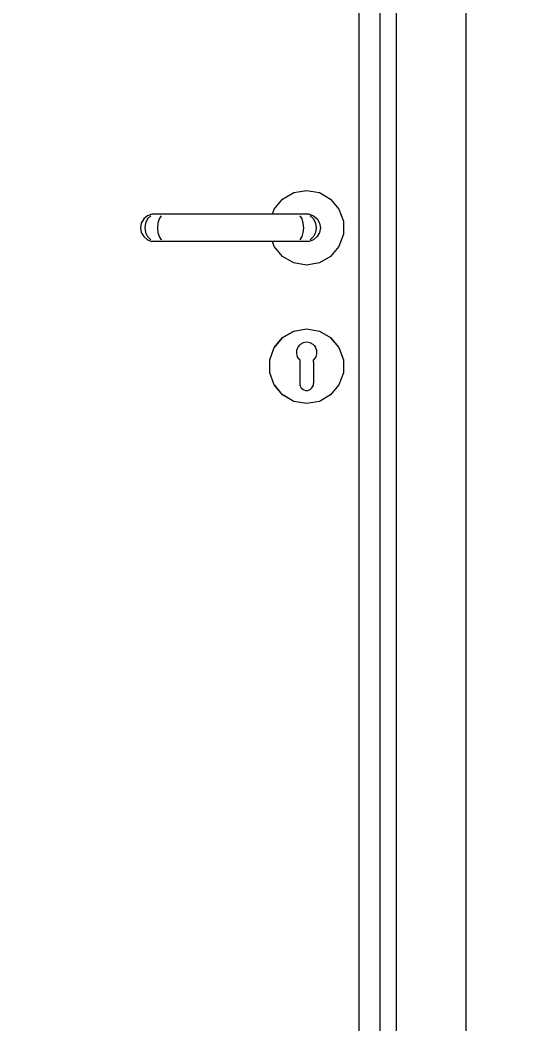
# Model space of a CAD drawing. Header units: millimetres. Extents: x -310 to 171125, y -3027 to 55843.
# Drawn here: x 130200 to 130569, y 47421 to 48146 of the extents above; entities that cross this region are included whole.
import ezdxf

# ---------------------------------------------------------------- set-up
doc = ezdxf.new("R2010")
doc.units = ezdxf.units.MM
doc.header["$MEASUREMENT"] = 0
doc.set_wipeout_variables(frame=1)
doc.linetypes.add('Wipeout_Contour', pattern=[1000, 0, -1000])
doc.layers.add('Dimensioning - General', color=7, linetype='Continuous')
doc.layers.add('Structural - Bearing', color=7, linetype='Continuous')
for name, color, linetype, lineweight, true_color in [('Dimensioning - General_Pen_No__61', 7, 'Continuous', 20, 0x6a6a6a), ('Dimensioning - General_Pen_No__88', 7, 'Continuous', 20, 0xfd4435), ('Structural - Bearing_Pen_No__82', 7, 'Continuous', 20, 0xaaaaaa)]:
    doc.layers.add(name, color=color, linetype=linetype, lineweight=lineweight, true_color=true_color)
doc.layers.get('0').off()
doc.styles.add('GENERATED_STYLE_6', font='calibril.ttf')
doc.dimstyles.new('GENERATED_STYLE__1', dxfattribs={"dimtxt": 195.999997, "dimasz": 106.4, "dimexe": 0.18, "dimexo": 0.0625, "dimgap": 0.09, "dimtad": 1, "dimdec": 0, "dimlfac": 0.1, "dimzin": 0, "dimdsep": 46, "dimtxsty": 'GENERATED_STYLE_6', "dimblk": 'ARROWHEAD_2', "dimblk1": 'ARROWHEAD_2', "dimblk2": 'ARROWHEAD_2', "dimcen": 0.09, "dimse1": 1, "dimse2": 1, "dimclrd": 256, "dimclre": 256, "dimclrt": 256, "dimadec": 0, "dimazin": 0, "dimtfac": 1, "dimtdec": 4, "dimtmove": 0, "dimatfit": 3, "dimfxl": 1, "dimtolj": 1, "dimtzin": 0, "dimarcsym": 0})

# ---------------------------------------------------------------- blocks, each defined once
blk = doc.blocks.new('*D105')
at = {"layer": 'Dimensioning - General_Pen_No__61', "color": 251, "linetype": 'Continuous', "lineweight": 20, "true_color": 0x6a6a6a, "transparency": 16777216}
for p, q in [((134582.88, 49636.02), (134722.88, 49555.19)), ((134757.88, 49595.6), (134547.88, 49595.6)), ((134652.88, 46895.6), (134652.88, 49595.6)), ((134582.88, 46936.02), (134722.88, 46855.19)), ((134757.88, 46895.6), (134547.88, 46895.6))]:
    blk.add_line(p, q, dxfattribs=at)
at = {"layer": 'Dimensioning - General_Pen_No__88', "color": 20, "lineweight": 20, "true_color": 0xfd4435, "transparency": 16777216, "char_height": 196, "attachment_point": 7, "rotation": 90, "style": 'GENERATED_STYLE_6'}
for s, insert in [('\\A1;{\\pql;\\fCalibri Light|b0|i0|c0|p34;20}', (134613.68, 49237.36)), ('\\A1;{\\pql;\\fCalibri Light|b0|i0|c0|p34;270}', (134613.68, 48007.27))]:
    blk.add_mtext(s, dxfattribs=dict(at, insert=insert))
blk = doc.blocks.new('ARROWHEAD_2')
at = {"color": 0, "linetype": 'Continuous', "lineweight": 0}
for p, q in [((-0.3781, -0.655), (0.3781, 0.655)), ((0, 0), (-1, 0))]:
    blk.add_line(p, q, dxfattribs=at)
blk = doc.blocks.new('*D148')
at = {"layer": 'Dimensioning - General_Pen_No__61', "color": 251, "linetype": 'Continuous', "lineweight": 20, "true_color": 0x6a6a6a, "transparency": 16777216}
for p, q in [((135132.88, 49636.02), (135272.88, 49555.19)), ((135307.88, 49595.6), (135097.88, 49595.6)), ((135202.88, 46895.6), (135202.88, 49595.6)), ((135132.88, 46936.02), (135272.88, 46855.19)), ((135307.88, 46895.6), (135097.88, 46895.6))]:
    blk.add_line(p, q, dxfattribs=at)
at = {"layer": 'Dimensioning - General_Pen_No__88', "color": 20, "lineweight": 20, "true_color": 0xfd4435, "transparency": 16777216, "char_height": 196, "attachment_point": 7, "rotation": 90, "style": 'GENERATED_STYLE_6'}
for s, insert in [('\\A1;{\\pql;\\fCalibri Light|b0|i0|c0|p34;20}', (135163.68, 49237.36)), ('\\A1;{\\pql;\\fCalibri Light|b0|i0|c0|p34;270}', (135163.68, 48007.27))]:
    blk.add_mtext(s, dxfattribs=dict(at, insert=insert))
blk = doc.blocks.new('*D166')
at = {"layer": 'Dimensioning - General_Pen_No__61', "color": 251, "linetype": 'Continuous', "lineweight": 20, "true_color": 0x6a6a6a, "transparency": 16777216}
for p, q in [((135682.88, 49836.02), (135822.88, 49755.19)), ((135857.88, 49795.6), (135647.88, 49795.6)), ((135752.88, 46895.6), (135752.88, 49795.6)), ((135682.88, 46936.02), (135822.88, 46855.19)), ((135857.88, 46895.6), (135647.88, 46895.6))]:
    blk.add_line(p, q, dxfattribs=at)
at = {"layer": 'Dimensioning - General_Pen_No__88', "color": 20, "lineweight": 20, "true_color": 0xfd4435, "transparency": 16777216, "insert": (135713.68, 48107.27), "char_height": 196, "attachment_point": 7, "rotation": 90, "style": 'GENERATED_STYLE_6'}
blk.add_mtext('\\A1;{\\pql;\\fCalibri Light|b0|i0|c0|p34;290}', dxfattribs=at)

msp = doc.modelspace()

# ---------------------------------------------------------------- wipeouts: each hides what was drawn before it
at = {"color": 254, "linetype": 'Wipeout_Contour', "lineweight": 0, "ltscale": 556127.347536}
msp.add_wipeout([(130460.21, 46995.6), (130472.21, 46995.6), (130472.21, 49082.6), (130460.21, 49070.6)], dxfattribs=at).dxf.layer = 'Structural - Bearing'
at = {"color": 254, "linetype": 'Wipeout_Contour', "lineweight": 0, "ltscale": 3751951.3194798}
msp.add_wipeout([(130408.94, 47985.76), (130382.5, 47985.76), (130383.83, 47982.1), (130389.85, 47974.92), (130397.97, 47970.23), (130407.21, 47968.6), (130416.44, 47970.23), (130424.56, 47974.92), (130430.59, 47982.1), (130433.8, 47990.92), (130433.8, 48000.29), (130430.59, 48009.1), (130424.56, 48016.29), (130416.44, 48020.98), (130407.21, 48022.6), (130397.97, 48020.98), (130389.85, 48016.29), (130383.83, 48009.1), (130382.5, 48005.45), (130408.94, 48005.45), (130412.21, 48004.26), (130414.87, 48002.03), (130416.6, 47999.02), (130417.21, 47995.6), (130416.6, 47992.18), (130414.87, 47989.18), (130412.21, 47986.94)], dxfattribs=at).dxf.layer = 'Structural - Bearing'
at = {"color": 254, "linetype": 'Wipeout_Contour', "lineweight": 0, "ltscale": 972448.972772}
msp.add_wipeout([(130389.92, 47916.21), (130399.84, 47904.39), (130399.82, 47904.44), (130399.88, 47907), (130400.79, 47909.39), (130401.78, 47910.53), (130398.01, 47920.88)], dxfattribs=at).dxf.layer = 'Structural - Bearing'
at = {"color": 254, "linetype": 'Wipeout_Contour', "lineweight": 0, "ltscale": 694556.08093}
msp.add_wipeout([(130402.21, 47889.65), (130389.92, 47875), (130398.01, 47870.33), (130402.35, 47882.27), (130402.21, 47883.1)], dxfattribs=at).dxf.layer = 'Structural - Bearing'

# ---------------------------------------------------------------- next in the draw order: linework, layer by layer
at = {"layer": 'Structural - Bearing_Pen_No__82', "color": 253, "linetype": 'Continuous', "lineweight": 20, "true_color": 0xaaaaaa}
for p, q in [((130389.85, 48016.29), (130397.97, 48020.98)), ((130397.97, 48020.98), (130407.21, 48022.6)), ((130407.21, 48022.6), (130416.44, 48020.98)), ((130416.44, 48020.98), (130424.56, 48016.29)), ((130383.83, 48009.1), (130389.85, 48016.29)), ((130424.56, 48016.29), (130430.59, 48009.1)), ((130430.59, 48009.1), (130433.8, 48000.29)), ((130433.8, 48000.29), (130433.8, 47990.92)), ((130433.8, 47990.92), (130430.59, 47982.1)), ((130389.85, 47974.92), (130383.83, 47982.1)), ((130430.59, 47982.1), (130424.56, 47974.92)), ((130397.97, 47970.23), (130389.85, 47974.92)), ((130424.56, 47974.92), (130416.44, 47970.23)), ((130407.21, 47968.6), (130397.97, 47970.23)), ((130416.44, 47970.23), (130407.21, 47968.6))]:
    msp.add_line(p, q, dxfattribs=at)

# ---------------------------------------------------------------- next in the draw order: wipeouts: each hides what was drawn before it
at = {"color": 254, "linetype": 'Wipeout_Contour', "lineweight": 0, "ltscale": 556265.536443}
msp.add_wipeout([(130522.21, 46995.6), (130522.21, 49132.6), (130472.21, 49082.6), (130472.21, 46995.6)], dxfattribs=at).dxf.layer = 'Structural - Bearing'
at = {"color": 254, "linetype": 'Wipeout_Contour', "lineweight": 0, "ltscale": 556061.890613}
msp.add_wipeout([(130445.21, 49055.6), (130445.21, 46995.6), (130460.21, 46995.6), (130460.21, 49055.6)], dxfattribs=at).dxf.layer = 'Structural - Bearing'
at = {"color": 254, "linetype": 'Wipeout_Contour', "lineweight": 0, "ltscale": 555857.267359}
msp.add_wipeout([(130408.94, 48005.45), (130406.76, 48005.45), (130409.68, 48004.26), (130412.21, 48004.26)], dxfattribs=at).dxf.layer = 'Structural - Bearing'
at = {"color": 254, "linetype": 'Wipeout_Contour', "lineweight": 0, "ltscale": 555864.610796}
msp.add_wipeout([(130414.16, 47995.6), (130413.62, 47992.18), (130416.6, 47992.18), (130417.21, 47995.6)], dxfattribs=at).dxf.layer = 'Structural - Bearing'
at = {"color": 254, "linetype": 'Wipeout_Contour', "lineweight": 0, "ltscale": 833504.862196}
msp.add_wipeout([(130389.92, 47916.21), (130383.91, 47909.05), (130402.21, 47898.49), (130402.21, 47900), (130400.63, 47902.02), (130399.84, 47904.39)], dxfattribs=at).dxf.layer = 'Structural - Bearing'
at = {"color": 254, "linetype": 'Wipeout_Contour', "lineweight": 0, "ltscale": 555635.66974}
msp.add_wipeout([(130402.21, 47892.72), (130383.91, 47882.15), (130389.92, 47875), (130402.21, 47889.65)], dxfattribs=at).dxf.layer = 'Structural - Bearing'

# ---------------------------------------------------------------- next in the draw order: linework, layer by layer
at = {"layer": 'Structural - Bearing_Pen_No__82', "color": 253, "linetype": 'Continuous', "lineweight": 20, "true_color": 0xaaaaaa}
for p, q in [((130522.21, 49132.6), (130522.21, 46995.6)), ((130472.21, 46995.6), (130472.21, 49082.6)), ((130460.21, 46995.6), (130460.21, 49070.6)), ((130445.21, 46995.6), (130445.21, 49055.6))]:
    msp.add_line(p, q, dxfattribs=at)

# ---------------------------------------------------------------- next in the draw order: wipeouts: each hides what was drawn before it
at = {"color": 254, "linetype": 'Wipeout_Contour', "lineweight": 0, "ltscale": 555865.439737}
msp.add_wipeout([(130412.21, 48004.26), (130409.68, 48004.26), (130412.07, 48002.03), (130414.87, 48002.03)], dxfattribs=at).dxf.layer = 'Structural - Bearing'
at = {"color": 254, "linetype": 'Wipeout_Contour', "lineweight": 0, "ltscale": 555856.027658}
msp.add_wipeout([(130413.62, 47992.18), (130412.07, 47989.18), (130414.87, 47989.18), (130416.6, 47992.18)], dxfattribs=at).dxf.layer = 'Structural - Bearing'
at = {"color": 254, "linetype": 'Wipeout_Contour', "lineweight": 0, "ltscale": 555680.049492}
msp.add_wipeout([(130389.85, 47916.29), (130389.92, 47916.21), (130398.01, 47920.88), (130397.97, 47920.98)], dxfattribs=at).dxf.layer = 'Structural - Bearing'

# ---------------------------------------------------------------- next in the draw order: wipeouts: each hides what was drawn before it
at = {"color": 254, "linetype": 'Wipeout_Contour', "lineweight": 0, "ltscale": 555869.63289}
msp.add_wipeout([(130412.07, 48002.03), (130413.62, 47999.02), (130416.6, 47999.02), (130414.87, 48002.03)], dxfattribs=at).dxf.layer = 'Structural - Bearing'
at = {"color": 254, "linetype": 'Wipeout_Contour', "lineweight": 0, "ltscale": 555844.595028}
msp.add_wipeout([(130412.07, 47989.18), (130409.68, 47986.94), (130412.21, 47986.94), (130414.87, 47989.18)], dxfattribs=at).dxf.layer = 'Structural - Bearing'
at = {"color": 254, "linetype": 'Wipeout_Contour', "lineweight": 0, "ltscale": 833566.314408}
msp.add_wipeout([(130402.46, 47911.33), (130404.69, 47912.59), (130407.21, 47913.03), (130407.21, 47922.5), (130398.01, 47920.88), (130401.78, 47910.53)], dxfattribs=at).dxf.layer = 'Structural - Bearing'

# ---------------------------------------------------------------- next in the draw order: wipeouts: each hides what was drawn before it
at = {"color": 254, "linetype": 'Wipeout_Contour', "lineweight": 0, "ltscale": 555840.211245}
msp.add_wipeout([(130406.76, 48005.45), (130400.61, 48005.45), (130402.3, 48004.26), (130409.68, 48004.26)], dxfattribs=at).dxf.layer = 'Structural - Bearing'
at = {"color": 254, "linetype": 'Wipeout_Contour', "lineweight": 0, "ltscale": 555869.335809}
msp.add_wipeout([(130413.62, 47999.02), (130414.16, 47995.6), (130417.21, 47995.6), (130416.6, 47999.02)], dxfattribs=at).dxf.layer = 'Structural - Bearing'
at = {"color": 254, "linetype": 'Wipeout_Contour', "lineweight": 0, "ltscale": 555831.697068}
msp.add_wipeout([(130412.21, 47986.94), (130409.68, 47986.94), (130406.76, 47985.76), (130408.94, 47985.76)], dxfattribs=at).dxf.layer = 'Structural - Bearing'
at = {"color": 254, "linetype": 'Wipeout_Contour', "lineweight": 0, "ltscale": 555716.919115}
msp.add_wipeout([(130407.21, 47922.6), (130397.97, 47920.98), (130398.01, 47920.88), (130407.21, 47922.5)], dxfattribs=at).dxf.layer = 'Structural - Bearing'
at = {"color": 254, "linetype": 'Wipeout_Contour', "lineweight": 0, "ltscale": 555649.275744}
msp.add_wipeout([(130380.72, 47900.28), (130402.21, 47896.49), (130402.21, 47898.49), (130383.91, 47909.05)], dxfattribs=at).dxf.layer = 'Structural - Bearing'

# ---------------------------------------------------------------- next in the draw order: wipeouts: each hides what was drawn before it
at = {"color": 254, "linetype": 'Wipeout_Contour', "lineweight": 0, "ltscale": 555845.679174}
msp.add_wipeout([(130402.3, 48004.26), (130403.67, 48002.03), (130412.07, 48002.03), (130409.68, 48004.26)], dxfattribs=at).dxf.layer = 'Structural - Bearing'
at = {"color": 254, "linetype": 'Wipeout_Contour', "lineweight": 0, "ltscale": 555841.759242}
msp.add_wipeout([(130414.16, 47995.6), (130404.88, 47995.6), (130404.57, 47992.18), (130413.62, 47992.18)], dxfattribs=at).dxf.layer = 'Structural - Bearing'
at = {"color": 254, "linetype": 'Wipeout_Contour', "lineweight": 0, "ltscale": 833608.589759}
msp.add_wipeout([(130409.73, 47912.59), (130411.95, 47911.33), (130412.64, 47910.53), (130416.41, 47920.88), (130407.21, 47922.5), (130407.21, 47913.03)], dxfattribs=at).dxf.layer = 'Structural - Bearing'
at = {"color": 254, "linetype": 'Wipeout_Contour', "lineweight": 0, "ltscale": 555645.364468}
msp.add_wipeout([(130383.83, 47909.1), (130383.91, 47909.05), (130389.92, 47916.21), (130389.85, 47916.29)], dxfattribs=at).dxf.layer = 'Structural - Bearing'
at = {"color": 254, "linetype": 'Wipeout_Contour', "lineweight": 0, "ltscale": 555634.552025}
msp.add_wipeout([(130380.72, 47890.93), (130383.91, 47882.15), (130402.21, 47892.72), (130402.21, 47894.72)], dxfattribs=at).dxf.layer = 'Structural - Bearing'

# ---------------------------------------------------------------- next in the draw order: wipeouts: each hides what was drawn before it
at = {"color": 254, "linetype": 'Wipeout_Contour', "lineweight": 0, "ltscale": 555847.859674}
msp.add_wipeout([(130412.07, 48002.03), (130403.67, 48002.03), (130404.57, 47999.02), (130413.62, 47999.02)], dxfattribs=at).dxf.layer = 'Structural - Bearing'
at = {"color": 254, "linetype": 'Wipeout_Contour', "lineweight": 0, "ltscale": 555834.253914}
msp.add_wipeout([(130413.62, 47992.18), (130404.57, 47992.18), (130403.67, 47989.18), (130412.07, 47989.18)], dxfattribs=at).dxf.layer = 'Structural - Bearing'
at = {"color": 254, "linetype": 'Wipeout_Contour', "lineweight": 0, "ltscale": 555751.533212}
msp.add_wipeout([(130407.21, 47922.6), (130407.21, 47922.5), (130416.41, 47920.88), (130416.44, 47920.98)], dxfattribs=at).dxf.layer = 'Structural - Bearing'
at = {"color": 254, "linetype": 'Wipeout_Contour', "lineweight": 0, "ltscale": 555639.053624}
msp.add_wipeout([(130380.72, 47890.93), (130402.21, 47894.72), (130402.21, 47896.49), (130380.72, 47900.28)], dxfattribs=at).dxf.layer = 'Structural - Bearing'
at = {"color": 254, "linetype": 'Wipeout_Contour', "lineweight": 0, "ltscale": 1111320.522239718}
msp.add_wipeout([(130402.51, 47881.39), (130402.35, 47882.27), (130398.01, 47870.33), (130407.21, 47868.7), (130407.21, 47878.18), (130406.34, 47878.18), (130404.71, 47878.77), (130403.38, 47879.89)], dxfattribs=at).dxf.layer = 'Structural - Bearing'

# ---------------------------------------------------------------- next in the draw order: linework, layer by layer
at = {"layer": 'Structural - Bearing_Pen_No__82', "color": 253, "linetype": 'Continuous', "lineweight": 20, "true_color": 0xaaaaaa}
for p, q in [((130408.94, 48005.45), (130412.21, 48004.26)), ((130397.97, 47920.98), (130407.21, 47922.6))]:
    msp.add_line(p, q, dxfattribs=at)

# ---------------------------------------------------------------- next in the draw order: wipeouts: each hides what was drawn before it
at = {"color": 254, "linetype": 'Wipeout_Contour', "lineweight": 0, "ltscale": 555810.986465}
msp.add_wipeout([(130400.61, 48005.45), (130392.44, 48005.45), (130392.87, 48004.26), (130402.3, 48004.26)], dxfattribs=at).dxf.layer = 'Structural - Bearing'
at = {"color": 254, "linetype": 'Wipeout_Contour', "lineweight": 0, "ltscale": 555846.484448}
msp.add_wipeout([(130413.62, 47999.02), (130404.57, 47999.02), (130404.88, 47995.6), (130414.16, 47995.6)], dxfattribs=at).dxf.layer = 'Structural - Bearing'
at = {"color": 254, "linetype": 'Wipeout_Contour', "lineweight": 0, "ltscale": 555824.833729}
msp.add_wipeout([(130403.67, 47989.18), (130402.3, 47986.94), (130409.68, 47986.94), (130412.07, 47989.18)], dxfattribs=at).dxf.layer = 'Structural - Bearing'
at = {"color": 254, "linetype": 'Wipeout_Contour', "lineweight": 0, "ltscale": 972565.442105}
msp.add_wipeout([(130413.62, 47909.39), (130414.54, 47907), (130414.6, 47904.44), (130414.58, 47904.39), (130424.5, 47916.21), (130416.41, 47920.88), (130412.64, 47910.53)], dxfattribs=at).dxf.layer = 'Structural - Bearing'
at = {"color": 254, "linetype": 'Wipeout_Contour', "lineweight": 0, "ltscale": 555617.048313}
msp.add_wipeout([(130380.62, 47900.29), (130380.72, 47900.28), (130383.91, 47909.05), (130383.83, 47909.1)], dxfattribs=at).dxf.layer = 'Structural - Bearing'
at = {"color": 254, "linetype": 'Wipeout_Contour', "lineweight": 0, "ltscale": 1111371.457393459}
msp.add_wipeout([(130408.08, 47878.18), (130407.21, 47878.18), (130407.21, 47868.7), (130416.41, 47870.33), (130412.06, 47882.27), (130411.91, 47881.39), (130411.04, 47879.89), (130409.71, 47878.77)], dxfattribs=at).dxf.layer = 'Structural - Bearing'
at = {"color": 254, "linetype": 'Wipeout_Contour', "lineweight": 0, "ltscale": 555616.652584}
msp.add_wipeout([(130397.97, 47870.23), (130398.01, 47870.33), (130389.92, 47875), (130389.85, 47874.92)], dxfattribs=at).dxf.layer = 'Structural - Bearing'

# ---------------------------------------------------------------- next in the draw order: linework, layer by layer
at = {"layer": 'Structural - Bearing_Pen_No__82', "color": 253, "linetype": 'Continuous', "lineweight": 20, "true_color": 0xaaaaaa}
for p, q in [((130409.68, 48004.26), (130412.07, 48002.03)), ((130412.21, 48004.26), (130414.87, 48002.03)), ((130412.07, 48002.03), (130413.62, 47999.02)), ((130413.62, 47999.02), (130414.16, 47995.6)), ((130414.16, 47995.6), (130413.62, 47992.18)), ((130414.87, 48002.03), (130416.6, 47999.02)), ((130416.6, 47999.02), (130417.21, 47995.6)), ((130417.21, 47995.6), (130416.6, 47992.18)), ((130416.6, 47992.18), (130414.87, 47989.18)), ((130383.83, 47909.1), (130389.85, 47916.29))]:
    msp.add_line(p, q, dxfattribs=at)

# ---------------------------------------------------------------- next in the draw order: wipeouts: each hides what was drawn before it
at = {"color": 254, "linetype": 'Wipeout_Contour', "lineweight": 0, "ltscale": 555812.202132}
msp.add_wipeout([(130392.87, 48004.26), (130393.22, 48002.03), (130403.67, 48002.03), (130402.3, 48004.26)], dxfattribs=at).dxf.layer = 'Structural - Bearing'
at = {"color": 254, "linetype": 'Wipeout_Contour', "lineweight": 0, "ltscale": 555803.450081}
msp.add_wipeout([(130393.52, 47995.6), (130393.45, 47992.18), (130404.57, 47992.18), (130404.88, 47995.6)], dxfattribs=at).dxf.layer = 'Structural - Bearing'
at = {"color": 254, "linetype": 'Wipeout_Contour', "lineweight": 0, "ltscale": 555814.640173}
msp.add_wipeout([(130402.3, 47986.94), (130400.61, 47985.76), (130406.76, 47985.76), (130409.68, 47986.94)], dxfattribs=at).dxf.layer = 'Structural - Bearing'
at = {"color": 254, "linetype": 'Wipeout_Contour', "lineweight": 0, "ltscale": 555779.704467}
msp.add_wipeout([(130416.44, 47920.98), (130416.41, 47920.88), (130424.5, 47916.21), (130424.56, 47916.29)], dxfattribs=at).dxf.layer = 'Structural - Bearing'
at = {"color": 254, "linetype": 'Wipeout_Contour', "lineweight": 0, "ltscale": 694635.819152}
msp.add_wipeout([(130424.5, 47875), (130412.21, 47889.65), (130412.21, 47883.1), (130412.06, 47882.27), (130416.41, 47870.33)], dxfattribs=at).dxf.layer = 'Structural - Bearing'
at = {"color": 254, "linetype": 'Wipeout_Contour', "lineweight": 0, "ltscale": 555598.308053}
msp.add_wipeout([(130389.85, 47874.92), (130389.92, 47875), (130383.91, 47882.15), (130383.83, 47882.1)], dxfattribs=at).dxf.layer = 'Structural - Bearing'
at = {"color": 254, "linetype": 'Wipeout_Contour', "lineweight": 0, "ltscale": 555644.830485}
msp.add_wipeout([(130397.97, 47870.23), (130407.21, 47868.6), (130407.21, 47868.7), (130398.01, 47870.33)], dxfattribs=at).dxf.layer = 'Structural - Bearing'

# ---------------------------------------------------------------- next in the draw order: linework, layer by layer
at = {"layer": 'Structural - Bearing_Pen_No__82', "color": 253, "linetype": 'Continuous', "lineweight": 20, "true_color": 0xaaaaaa}
for p, q in [((130412.07, 47989.18), (130409.68, 47986.94)), ((130413.62, 47992.18), (130412.07, 47989.18)), ((130414.87, 47989.18), (130412.21, 47986.94)), ((130412.21, 47986.94), (130408.94, 47985.76)), ((130407.21, 47922.6), (130416.44, 47920.98))]:
    msp.add_line(p, q, dxfattribs=at)

# ---------------------------------------------------------------- next in the draw order: wipeouts: each hides what was drawn before it
at = {"color": 254, "linetype": 'Wipeout_Contour', "lineweight": 0, "ltscale": 555811.227134}
msp.add_wipeout([(130403.67, 48002.03), (130393.22, 48002.03), (130393.45, 47999.02), (130404.57, 47999.02)], dxfattribs=at).dxf.layer = 'Structural - Bearing'
at = {"color": 254, "linetype": 'Wipeout_Contour', "lineweight": 0, "ltscale": 555797.620486}
msp.add_wipeout([(130393.22, 47989.18), (130403.67, 47989.18), (130404.57, 47992.18), (130393.45, 47992.18)], dxfattribs=at).dxf.layer = 'Structural - Bearing'
at = {"color": 254, "linetype": 'Wipeout_Contour', "lineweight": 0, "ltscale": 833628.108261}
msp.add_wipeout([(130413.79, 47902.02), (130412.21, 47900), (130412.21, 47898.49), (130430.5, 47909.05), (130424.5, 47916.21), (130414.58, 47904.39)], dxfattribs=at).dxf.layer = 'Structural - Bearing'
at = {"color": 254, "linetype": 'Wipeout_Contour', "lineweight": 0, "ltscale": 555592.01056}
msp.add_wipeout([(130383.83, 47882.1), (130383.91, 47882.15), (130380.72, 47890.93), (130380.62, 47890.92)], dxfattribs=at).dxf.layer = 'Structural - Bearing'
at = {"color": 254, "linetype": 'Wipeout_Contour', "lineweight": 0, "ltscale": 555679.448915}
msp.add_wipeout([(130416.44, 47870.23), (130416.41, 47870.33), (130407.21, 47868.7), (130407.21, 47868.6)], dxfattribs=at).dxf.layer = 'Structural - Bearing'

# ---------------------------------------------------------------- next in the draw order: linework, layer by layer
at = {"layer": 'Structural - Bearing_Pen_No__82', "color": 253, "linetype": 'Continuous', "lineweight": 20, "true_color": 0xaaaaaa}
for p, q in [((130406.76, 48005.45), (130400.61, 48005.45)), ((130408.94, 48005.45), (130406.76, 48005.45)), ((130389.85, 47874.92), (130383.83, 47882.1)), ((130407.21, 47868.6), (130397.97, 47870.23))]:
    msp.add_line(p, q, dxfattribs=at)

# ---------------------------------------------------------------- next in the draw order: wipeouts: each hides what was drawn before it
at = {"color": 254, "linetype": 'Wipeout_Contour', "lineweight": 0, "ltscale": 555642.543208}
msp.add_wipeout([(130392.44, 48005.45), (130311.98, 48005.45), (130311.55, 48004.26), (130392.87, 48004.26)], dxfattribs=at).dxf.layer = 'Structural - Bearing'
at = {"color": 254, "linetype": 'Wipeout_Contour', "lineweight": 0, "ltscale": 555808.175608}
msp.add_wipeout([(130393.45, 47999.02), (130393.52, 47995.6), (130404.88, 47995.6), (130404.57, 47999.02)], dxfattribs=at).dxf.layer = 'Structural - Bearing'
at = {"color": 254, "linetype": 'Wipeout_Contour', "lineweight": 0, "ltscale": 555791.355441}
msp.add_wipeout([(130392.87, 47986.94), (130402.3, 47986.94), (130403.67, 47989.18), (130393.22, 47989.18)], dxfattribs=at).dxf.layer = 'Structural - Bearing'
at = {"color": 254, "linetype": 'Wipeout_Contour', "lineweight": 0, "ltscale": 555798.043198}
msp.add_wipeout([(130424.56, 47916.29), (130424.5, 47916.21), (130430.5, 47909.05), (130430.59, 47909.1)], dxfattribs=at).dxf.layer = 'Structural - Bearing'
at = {"color": 254, "linetype": 'Wipeout_Contour', "lineweight": 0, "ltscale": 555598.522079}
msp.add_wipeout([(130380.62, 47890.92), (130380.72, 47890.93), (130380.72, 47900.28), (130380.62, 47900.29)], dxfattribs=at).dxf.layer = 'Structural - Bearing'

# ---------------------------------------------------------------- next in the draw order: linework, layer by layer
at = {"layer": 'Structural - Bearing_Pen_No__82', "color": 253, "linetype": 'Continuous', "lineweight": 20, "true_color": 0xaaaaaa}
for p, q in [((130402.3, 48004.26), (130403.67, 48002.03)), ((130403.67, 48002.03), (130404.57, 47999.02)), ((130404.57, 47999.02), (130404.88, 47995.6)), ((130404.88, 47995.6), (130404.57, 47992.18)), ((130408.94, 47985.76), (130406.76, 47985.76)), ((130380.62, 47900.29), (130383.83, 47909.1)), ((130380.62, 47890.92), (130380.62, 47900.29)), ((130383.83, 47882.1), (130380.62, 47890.92))]:
    msp.add_line(p, q, dxfattribs=at)

# ---------------------------------------------------------------- next in the draw order: wipeouts: each hides what was drawn before it
at = {"color": 254, "linetype": 'Wipeout_Contour', "lineweight": 0, "ltscale": 555640.179394}
msp.add_wipeout([(130392.87, 48004.26), (130311.55, 48004.26), (130311.2, 48002.03), (130393.22, 48002.03)], dxfattribs=at).dxf.layer = 'Structural - Bearing'
at = {"color": 254, "linetype": 'Wipeout_Contour', "lineweight": 0, "ltscale": 555627.388708}
msp.add_wipeout([(130393.52, 47995.6), (130310.89, 47995.6), (130310.97, 47992.18), (130393.45, 47992.18)], dxfattribs=at).dxf.layer = 'Structural - Bearing'
at = {"color": 254, "linetype": 'Wipeout_Contour', "lineweight": 0, "ltscale": 555785.414054}
msp.add_wipeout([(130392.44, 47985.76), (130400.61, 47985.76), (130402.3, 47986.94), (130392.87, 47986.94)], dxfattribs=at).dxf.layer = 'Structural - Bearing'
at = {"color": 254, "linetype": 'Wipeout_Contour', "lineweight": 0, "ltscale": 555761.796586}
msp.add_wipeout([(130412.21, 47898.49), (130412.21, 47896.49), (130433.7, 47900.28), (130430.5, 47909.05)], dxfattribs=at).dxf.layer = 'Structural - Bearing'

# ---------------------------------------------------------------- next in the draw order: linework, layer by layer
at = {"layer": 'Structural - Bearing_Pen_No__82', "color": 253, "linetype": 'Continuous', "lineweight": 20, "true_color": 0xaaaaaa}
for p, q in [((130403.67, 47989.18), (130402.3, 47986.94)), ((130404.57, 47992.18), (130403.67, 47989.18)), ((130406.76, 47985.76), (130400.61, 47985.76))]:
    msp.add_line(p, q, dxfattribs=at)

# ---------------------------------------------------------------- next in the draw order: wipeouts: each hides what was drawn before it
at = {"color": 254, "linetype": 'Wipeout_Contour', "lineweight": 0, "ltscale": 555636.557921}
msp.add_wipeout([(130393.22, 48002.03), (130311.2, 48002.03), (130310.97, 47999.02), (130393.45, 47999.02)], dxfattribs=at).dxf.layer = 'Structural - Bearing'
at = {"color": 254, "linetype": 'Wipeout_Contour', "lineweight": 0, "ltscale": 555622.947002}
msp.add_wipeout([(130393.45, 47992.18), (130310.97, 47992.18), (130311.2, 47989.18), (130393.22, 47989.18)], dxfattribs=at).dxf.layer = 'Structural - Bearing'
at = {"color": 254, "linetype": 'Wipeout_Contour', "lineweight": 0, "ltscale": 555804.33843}
msp.add_wipeout([(130430.59, 47909.1), (130430.5, 47909.05), (130433.7, 47900.28), (130433.8, 47900.29)], dxfattribs=at).dxf.layer = 'Structural - Bearing'

# ---------------------------------------------------------------- next in the draw order: linework, layer by layer
at = {"layer": 'Structural - Bearing_Pen_No__82', "color": 253, "linetype": 'Continuous', "lineweight": 20, "true_color": 0xaaaaaa}
for p, q in [((130382.5, 48005.45), (130383.83, 48009.1)), ((130400.61, 48005.45), (130392.44, 48005.45)), ((130424.56, 47916.29), (130430.59, 47909.1))]:
    msp.add_line(p, q, dxfattribs=at)

# ---------------------------------------------------------------- next in the draw order: wipeouts: each hides what was drawn before it
at = {"color": 254, "linetype": 'Wipeout_Contour', "lineweight": 0, "ltscale": 555474.101648}
msp.add_wipeout([(130311.98, 48005.45), (130303.81, 48005.45), (130302.12, 48004.26), (130311.55, 48004.26)], dxfattribs=at).dxf.layer = 'Structural - Bearing'
at = {"color": 254, "linetype": 'Wipeout_Contour', "lineweight": 0, "ltscale": 555632.115731}
msp.add_wipeout([(130393.45, 47999.02), (130310.97, 47999.02), (130310.89, 47995.6), (130393.52, 47995.6)], dxfattribs=at).dxf.layer = 'Structural - Bearing'
at = {"color": 254, "linetype": 'Wipeout_Contour', "lineweight": 0, "ltscale": 555619.326256}
msp.add_wipeout([(130393.22, 47989.18), (130311.2, 47989.18), (130311.55, 47986.94), (130392.87, 47986.94)], dxfattribs=at).dxf.layer = 'Structural - Bearing'
at = {"color": 254, "linetype": 'Wipeout_Contour', "lineweight": 0, "ltscale": 555757.296142}
msp.add_wipeout([(130412.21, 47896.49), (130412.21, 47894.72), (130433.7, 47890.93), (130433.7, 47900.28)], dxfattribs=at).dxf.layer = 'Structural - Bearing'

# ---------------------------------------------------------------- next in the draw order: wipeouts: each hides what was drawn before it
at = {"color": 254, "linetype": 'Wipeout_Contour', "lineweight": 0, "ltscale": 555468.158532}
msp.add_wipeout([(130311.55, 48004.26), (130302.12, 48004.26), (130300.74, 48002.03), (130311.2, 48002.03)], dxfattribs=at).dxf.layer = 'Structural - Bearing'
at = {"color": 254, "linetype": 'Wipeout_Contour', "lineweight": 0, "ltscale": 555451.32952}
msp.add_wipeout([(130310.89, 47995.6), (130299.53, 47995.6), (130299.84, 47992.18), (130310.97, 47992.18)], dxfattribs=at).dxf.layer = 'Structural - Bearing'
at = {"color": 254, "linetype": 'Wipeout_Contour', "lineweight": 0, "ltscale": 555616.963048}
msp.add_wipeout([(130392.87, 47986.94), (130311.55, 47986.94), (130311.98, 47985.76), (130392.44, 47985.76)], dxfattribs=at).dxf.layer = 'Structural - Bearing'
at = {"color": 254, "linetype": 'Wipeout_Contour', "lineweight": 0, "ltscale": 555747.077036}
msp.add_wipeout([(130412.21, 47894.72), (130412.21, 47892.72), (130430.5, 47882.15), (130433.7, 47890.93)], dxfattribs=at).dxf.layer = 'Structural - Bearing'

# ---------------------------------------------------------------- next in the draw order: linework, layer by layer
at = {"layer": 'Structural - Bearing_Pen_No__82', "color": 253, "linetype": 'Continuous', "lineweight": 20, "true_color": 0xaaaaaa}
for p, q in [((130383.83, 47982.1), (130382.5, 47985.76)), ((130400.61, 47985.76), (130392.44, 47985.76))]:
    msp.add_line(p, q, dxfattribs=at)

# ---------------------------------------------------------------- next in the draw order: wipeouts: each hides what was drawn before it
at = {"color": 254, "linetype": 'Wipeout_Contour', "lineweight": 0, "ltscale": 555461.890776}
msp.add_wipeout([(130311.2, 48002.03), (130300.74, 48002.03), (130299.84, 47999.02), (130310.97, 47999.02)], dxfattribs=at).dxf.layer = 'Structural - Bearing'
at = {"color": 254, "linetype": 'Wipeout_Contour', "lineweight": 0, "ltscale": 555448.275586}
msp.add_wipeout([(130310.97, 47992.18), (130299.84, 47992.18), (130300.74, 47989.18), (130311.2, 47989.18)], dxfattribs=at).dxf.layer = 'Structural - Bearing'
at = {"color": 254, "linetype": 'Wipeout_Contour', "lineweight": 0, "ltscale": 555731.260504}
msp.add_wipeout([(130412.21, 47892.72), (130412.21, 47889.65), (130424.5, 47875), (130430.5, 47882.15)], dxfattribs=at).dxf.layer = 'Structural - Bearing'

# ---------------------------------------------------------------- next in the draw order: linework, layer by layer
at = {"layer": 'Structural - Bearing_Pen_No__82', "color": 253, "linetype": 'Continuous', "lineweight": 20, "true_color": 0xaaaaaa}
msp.add_line((130392.44, 48005.45), (130311.98, 48005.45), dxfattribs=at)

# ---------------------------------------------------------------- next in the draw order: wipeouts: each hides what was drawn before it
at = {"color": 254, "linetype": 'Wipeout_Contour', "lineweight": 0, "ltscale": 555444.879474}
msp.add_wipeout([(130297.66, 48005.45), (130294.73, 48004.26), (130302.12, 48004.26), (130303.81, 48005.45)], dxfattribs=at).dxf.layer = 'Structural - Bearing'
at = {"color": 254, "linetype": 'Wipeout_Contour', "lineweight": 0, "ltscale": 555456.058038}
msp.add_wipeout([(130310.97, 47999.02), (130299.84, 47999.02), (130299.53, 47995.6), (130310.89, 47995.6)], dxfattribs=at).dxf.layer = 'Structural - Bearing'
at = {"color": 254, "linetype": 'Wipeout_Contour', "lineweight": 0, "ltscale": 555447.298947}
msp.add_wipeout([(130311.2, 47989.18), (130300.74, 47989.18), (130302.12, 47986.94), (130311.55, 47986.94)], dxfattribs=at).dxf.layer = 'Structural - Bearing'
at = {"color": 254, "linetype": 'Wipeout_Contour', "lineweight": 0, "ltscale": 555797.829208}
msp.add_wipeout([(130433.8, 47900.29), (130433.7, 47900.28), (130433.7, 47890.93), (130433.8, 47890.92)], dxfattribs=at).dxf.layer = 'Structural - Bearing'
at = {"color": 254, "linetype": 'Wipeout_Contour', "lineweight": 0, "ltscale": 555716.318584}
msp.add_wipeout([(130424.56, 47874.92), (130424.5, 47875), (130416.41, 47870.33), (130416.44, 47870.23)], dxfattribs=at).dxf.layer = 'Structural - Bearing'

# ---------------------------------------------------------------- next in the draw order: linework, layer by layer
at = {"layer": 'Structural - Bearing_Pen_No__82', "color": 253, "linetype": 'Continuous', "lineweight": 20, "true_color": 0xaaaaaa}
for p, q in [((130430.59, 47909.1), (130433.8, 47900.29)), ((130416.44, 47870.23), (130407.21, 47868.6))]:
    msp.add_line(p, q, dxfattribs=at)

# ---------------------------------------------------------------- next in the draw order: wipeouts: each hides what was drawn before it
at = {"color": 254, "linetype": 'Wipeout_Contour', "lineweight": 0, "ltscale": 555434.68459}
msp.add_wipeout([(130292.35, 48002.03), (130300.74, 48002.03), (130302.12, 48004.26), (130294.73, 48004.26)], dxfattribs=at).dxf.layer = 'Structural - Bearing'
at = {"color": 254, "linetype": 'Wipeout_Contour', "lineweight": 0, "ltscale": 555413.023945}
msp.add_wipeout([(130299.53, 47995.6), (130290.25, 47995.6), (130290.79, 47992.18), (130299.84, 47992.18)], dxfattribs=at).dxf.layer = 'Structural - Bearing'
at = {"color": 254, "linetype": 'Wipeout_Contour', "lineweight": 0, "ltscale": 555448.513738}
msp.add_wipeout([(130311.55, 47986.94), (130302.12, 47986.94), (130303.81, 47985.76), (130311.98, 47985.76)], dxfattribs=at).dxf.layer = 'Structural - Bearing'
at = {"color": 254, "linetype": 'Wipeout_Contour', "lineweight": 0, "ltscale": 3473120.399934661}
msp.add_wipeout([(130399.82, 47904.44), (130400.63, 47902.02), (130402.21, 47900), (130402.21, 47883.1), (130402.51, 47881.39), (130403.38, 47879.89), (130404.71, 47878.77), (130406.34, 47878.18), (130408.08, 47878.18), (130409.71, 47878.77), (130411.04, 47879.89), (130411.91, 47881.39), (130412.21, 47883.1), (130412.21, 47900), (130413.79, 47902.02), (130414.6, 47904.44), (130414.54, 47907), (130413.62, 47909.39), (130411.95, 47911.33), (130409.73, 47912.59), (130407.21, 47913.03), (130404.69, 47912.59), (130402.46, 47911.33), (130400.79, 47909.39), (130399.88, 47907)], dxfattribs=at).dxf.layer = 'Structural - Bearing'
at = {"color": 254, "linetype": 'Wipeout_Contour', "lineweight": 0, "ltscale": 555779.30886}
msp.add_wipeout([(130433.8, 47890.92), (130433.7, 47890.93), (130430.5, 47882.15), (130430.59, 47882.1)], dxfattribs=at).dxf.layer = 'Structural - Bearing'

# ---------------------------------------------------------------- next in the draw order: linework, layer by layer
at = {"layer": 'Structural - Bearing_Pen_No__82', "color": 253, "linetype": 'Continuous', "lineweight": 20, "true_color": 0xaaaaaa}
for p, q in [((130392.44, 47985.76), (130311.98, 47985.76)), ((130389.85, 47916.29), (130397.97, 47920.98)), ((130416.44, 47920.98), (130424.56, 47916.29)), ((130400.79, 47909.39), (130399.88, 47907)), ((130401.78, 47910.53), (130400.79, 47909.39)), ((130401.78, 47910.53), (130402.46, 47911.33)), ((130404.69, 47912.59), (130402.46, 47911.33)), ((130407.21, 47913.03), (130404.69, 47912.59)), ((130409.73, 47912.59), (130407.21, 47913.03)), ((130411.95, 47911.33), (130409.73, 47912.59)), ((130412.64, 47910.53), (130411.95, 47911.33)), ((130412.64, 47910.53), (130413.62, 47909.39)), ((130414.54, 47907), (130413.62, 47909.39)), ((130399.88, 47907), (130399.82, 47904.44)), ((130399.84, 47904.39), (130400.63, 47902.02)), ((130400.63, 47902.02), (130402.21, 47900)), ((130412.21, 47900), (130413.79, 47902.02)), ((130413.79, 47902.02), (130414.58, 47904.39)), ((130414.6, 47904.44), (130414.54, 47907)), ((130402.21, 47900), (130402.21, 47898.49)), ((130402.21, 47898.49), (130402.21, 47896.49)), ((130402.21, 47896.49), (130402.21, 47894.72)), ((130402.21, 47894.72), (130402.21, 47892.72)), ((130412.21, 47898.49), (130412.21, 47900)), ((130412.21, 47898.49), (130412.21, 47896.49)), ((130412.21, 47896.49), (130412.21, 47894.72)), ((130412.21, 47894.72), (130412.21, 47892.72)), ((130433.8, 47900.29), (130433.8, 47890.92)), ((130402.21, 47892.72), (130402.21, 47889.65)), ((130402.21, 47889.65), (130402.21, 47883.1)), ((130412.21, 47892.72), (130412.21, 47889.65)), ((130412.21, 47889.65), (130412.21, 47883.1)), ((130402.21, 47883.1), (130402.35, 47882.27)), ((130402.35, 47882.27), (130402.51, 47881.39)), ((130402.51, 47881.39), (130403.38, 47879.89)), ((130403.38, 47879.89), (130404.71, 47878.77)), ((130409.71, 47878.77), (130411.04, 47879.89)), ((130411.04, 47879.89), (130411.91, 47881.39)), ((130411.91, 47881.39), (130412.06, 47882.27)), ((130412.06, 47882.27), (130412.21, 47883.1)), ((130397.97, 47870.23), (130389.85, 47874.92)), ((130404.71, 47878.77), (130406.34, 47878.18)), ((130406.34, 47878.18), (130407.21, 47878.18)), ((130407.21, 47878.18), (130408.08, 47878.18)), ((130408.08, 47878.18), (130409.71, 47878.77))]:
    msp.add_line(p, q, dxfattribs=at)

# ---------------------------------------------------------------- next in the draw order: wipeouts: each hides what was drawn before it
at = {"color": 254, "linetype": 'Wipeout_Contour', "lineweight": 0, "ltscale": 555425.26166}
msp.add_wipeout([(130300.74, 48002.03), (130292.35, 48002.03), (130290.79, 47999.02), (130299.84, 47999.02)], dxfattribs=at).dxf.layer = 'Structural - Bearing'
at = {"color": 254, "linetype": 'Wipeout_Contour', "lineweight": 0, "ltscale": 555411.645581}
msp.add_wipeout([(130299.84, 47992.18), (130290.79, 47992.18), (130292.35, 47989.18), (130300.74, 47989.18)], dxfattribs=at).dxf.layer = 'Structural - Bearing'
at = {"color": 254, "linetype": 'Wipeout_Contour', "lineweight": 0, "ltscale": 555750.999318}
msp.add_wipeout([(130430.59, 47882.1), (130430.5, 47882.15), (130424.5, 47875), (130424.56, 47874.92)], dxfattribs=at).dxf.layer = 'Structural - Bearing'

# ---------------------------------------------------------------- next in the draw order: linework, layer by layer
at = {"layer": 'Structural - Bearing_Pen_No__82', "color": 253, "linetype": 'Continuous', "lineweight": 20, "true_color": 0xaaaaaa}
for p, q in [((130311.98, 48005.45), (130303.81, 48005.45)), ((130433.8, 47890.92), (130430.59, 47882.1)), ((130430.59, 47882.1), (130424.56, 47874.92)), ((130424.56, 47874.92), (130416.44, 47870.23))]:
    msp.add_line(p, q, dxfattribs=at)

# ---------------------------------------------------------------- next in the draw order: wipeouts: each hides what was drawn before it
at = {"color": 254, "linetype": 'Wipeout_Contour', "lineweight": 0, "ltscale": 555427.825068}
msp.add_wipeout([(130297.66, 48005.45), (130295.47, 48005.45), (130292.21, 48004.26), (130294.73, 48004.26)], dxfattribs=at).dxf.layer = 'Structural - Bearing'
at = {"color": 254, "linetype": 'Wipeout_Contour', "lineweight": 0, "ltscale": 555417.752785}
msp.add_wipeout([(130299.84, 47999.02), (130290.79, 47999.02), (130290.25, 47995.6), (130299.53, 47995.6)], dxfattribs=at).dxf.layer = 'Structural - Bearing'
at = {"color": 254, "linetype": 'Wipeout_Contour', "lineweight": 0, "ltscale": 555413.823758}
msp.add_wipeout([(130292.35, 47989.18), (130294.73, 47986.94), (130302.12, 47986.94), (130300.74, 47989.18)], dxfattribs=at).dxf.layer = 'Structural - Bearing'

# ---------------------------------------------------------------- next in the draw order: linework, layer by layer
at = {"layer": 'Structural - Bearing_Pen_No__82', "color": 253, "linetype": 'Continuous', "lineweight": 20, "true_color": 0xaaaaaa}
for p, q in [((130302.12, 48004.26), (130300.74, 48002.03)), ((130299.84, 47999.02), (130299.53, 47995.6)), ((130299.53, 47995.6), (130299.84, 47992.18)), ((130300.74, 48002.03), (130299.84, 47999.02))]:
    msp.add_line(p, q, dxfattribs=at)

# ---------------------------------------------------------------- next in the draw order: wipeouts: each hides what was drawn before it
at = {"color": 254, "linetype": 'Wipeout_Contour', "lineweight": 0, "ltscale": 555414.926086}
msp.add_wipeout([(130292.21, 48004.26), (130289.55, 48002.03), (130292.35, 48002.03), (130294.73, 48004.26)], dxfattribs=at).dxf.layer = 'Structural - Bearing'
at = {"color": 254, "linetype": 'Wipeout_Contour', "lineweight": 0, "ltscale": 555390.174875}
msp.add_wipeout([(130287.21, 47995.6), (130287.81, 47992.18), (130290.79, 47992.18), (130290.25, 47995.6)], dxfattribs=at).dxf.layer = 'Structural - Bearing'
at = {"color": 254, "linetype": 'Wipeout_Contour', "lineweight": 0, "ltscale": 555419.290224}
msp.add_wipeout([(130294.73, 47986.94), (130297.66, 47985.76), (130303.81, 47985.76), (130302.12, 47986.94)], dxfattribs=at).dxf.layer = 'Structural - Bearing'

# ---------------------------------------------------------------- next in the draw order: linework, layer by layer
at = {"layer": 'Structural - Bearing_Pen_No__82', "color": 253, "linetype": 'Continuous', "lineweight": 20, "true_color": 0xaaaaaa}
for p, q in [((130303.81, 48005.45), (130297.66, 48005.45)), ((130311.98, 47985.76), (130303.81, 47985.76))]:
    msp.add_line(p, q, dxfattribs=at)

# ---------------------------------------------------------------- next in the draw order: wipeouts: each hides what was drawn before it
at = {"color": 254, "linetype": 'Wipeout_Contour', "lineweight": 0, "ltscale": 555403.490779}
msp.add_wipeout([(130289.55, 48002.03), (130287.81, 47999.02), (130290.79, 47999.02), (130292.35, 48002.03)], dxfattribs=at).dxf.layer = 'Structural - Bearing'
at = {"color": 254, "linetype": 'Wipeout_Contour', "lineweight": 0, "ltscale": 555389.874171}
msp.add_wipeout([(130287.81, 47992.18), (130289.55, 47989.18), (130292.35, 47989.18), (130290.79, 47992.18)], dxfattribs=at).dxf.layer = 'Structural - Bearing'

# ---------------------------------------------------------------- next in the draw order: linework, layer by layer
at = {"layer": 'Structural - Bearing_Pen_No__82', "color": 253, "linetype": 'Continuous', "lineweight": 20, "true_color": 0xaaaaaa}
for p, q in [((130295.47, 48005.45), (130292.21, 48004.26)), ((130297.66, 48005.45), (130295.47, 48005.45))]:
    msp.add_line(p, q, dxfattribs=at)

# ---------------------------------------------------------------- next in the draw order: wipeouts: each hides what was drawn before it
at = {"color": 254, "linetype": 'Wipeout_Contour', "lineweight": 0, "ltscale": 555394.903908}
msp.add_wipeout([(130287.21, 47995.6), (130290.25, 47995.6), (130290.79, 47999.02), (130287.81, 47999.02)], dxfattribs=at).dxf.layer = 'Structural - Bearing'
at = {"color": 254, "linetype": 'Wipeout_Contour', "lineweight": 0, "ltscale": 555394.064516}
msp.add_wipeout([(130289.55, 47989.18), (130292.21, 47986.94), (130294.73, 47986.94), (130292.35, 47989.18)], dxfattribs=at).dxf.layer = 'Structural - Bearing'

# ---------------------------------------------------------------- next in the draw order: linework, layer by layer
at = {"layer": 'Structural - Bearing_Pen_No__82', "color": 253, "linetype": 'Continuous', "lineweight": 20, "true_color": 0xaaaaaa}
for p, q in [((130292.21, 48004.26), (130289.55, 48002.03)), ((130294.73, 48004.26), (130292.35, 48002.03)), ((130287.81, 47999.02), (130287.21, 47995.6)), ((130287.21, 47995.6), (130287.81, 47992.18)), ((130289.55, 48002.03), (130287.81, 47999.02)), ((130290.79, 47999.02), (130290.25, 47995.6)), ((130290.25, 47995.6), (130290.79, 47992.18)), ((130292.35, 48002.03), (130290.79, 47999.02))]:
    msp.add_line(p, q, dxfattribs=at)

# ---------------------------------------------------------------- next in the draw order: wipeouts: each hides what was drawn before it
at = {"color": 254, "linetype": 'Wipeout_Contour', "lineweight": 0, "ltscale": 555402.235035}
msp.add_wipeout([(130294.73, 47986.94), (130292.21, 47986.94), (130295.47, 47985.76), (130297.66, 47985.76)], dxfattribs=at).dxf.layer = 'Structural - Bearing'

# ---------------------------------------------------------------- next in the draw order: linework, layer by layer
at = {"layer": 'Structural - Bearing_Pen_No__82', "color": 253, "linetype": 'Continuous', "lineweight": 20, "true_color": 0xaaaaaa}
for p, q in [((130287.81, 47992.18), (130289.55, 47989.18)), ((130289.55, 47989.18), (130292.21, 47986.94)), ((130290.79, 47992.18), (130292.35, 47989.18)), ((130292.35, 47989.18), (130294.73, 47986.94)), ((130299.84, 47992.18), (130300.74, 47989.18)), ((130300.74, 47989.18), (130302.12, 47986.94)), ((130292.21, 47986.94), (130295.47, 47985.76)), ((130297.66, 47985.76), (130295.47, 47985.76)), ((130303.81, 47985.76), (130297.66, 47985.76))]:
    msp.add_line(p, q, dxfattribs=at)

# ---------------------------------------------------------------- next in the draw order: dimensions: what is measured, and where the dimension line sits
at = {"layer": 'Dimensioning - General', "color": 251, "linetype": 'Continuous', "lineweight": 20, "true_color": 0x6a6a6a}
for base, p1, p2, picture, middle in [((135752.88, 49795.6), (109382.03, 46895.6), (109267.83, 49795.6), '*D166', (135615.68, 48331.4)), ((135202.88, 49595.6), (106951.9, 46895.6), (106855.27, 49595.6), '*D148', (135065.68, 48231.4)), ((134652.88, 49595.6), (107051.43, 46895.6), (107245.82, 49595.6), '*D105', (134515.68, 48231.4))]:
    dim = msp.add_linear_dim(base=base, p1=p1, p2=p2, angle=90, dimstyle='GENERATED_STYLE__1', dxfattribs=at)
    dim.commit()
    dim.dimension.update_dxf_attribs({"geometry": picture, "text_midpoint": middle, "dimtype": 160, "text_rotation": 90})

doc.saveas('drawing.dxf')
